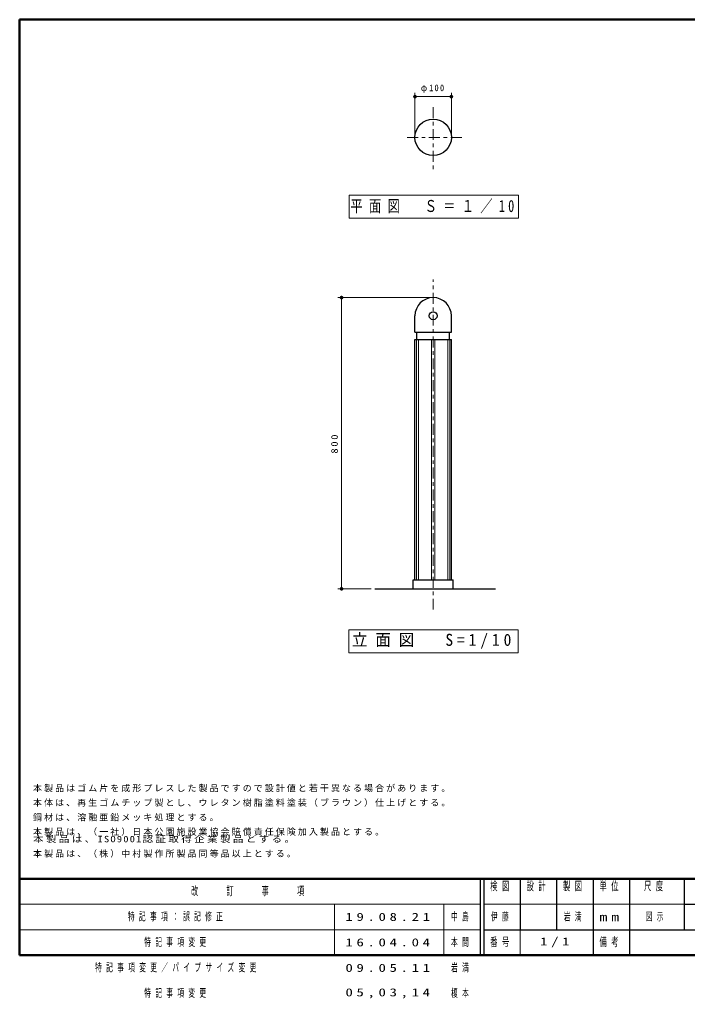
# Model space of a CAD drawing. Units: millimetres on the paper, scale 1:10. Extents: x -365 to 12, y -38 to 257.
# Drawn here: x -365 to -181.6, y -11.9 to 257 of the extents above; entities that cross this region are included whole.
import ezdxf

# ---------------------------------------------------------------- set-up
doc = ezdxf.new("R2010")
doc.units = ezdxf.units.MM
doc.linetypes.add('USER2', pattern=[6, 3, -1, 1, -1])
doc.layers.add('LY_1', color=7, linetype='Continuous', lineweight=13)
doc.layers.add('LY_2', color=7, linetype='Continuous', lineweight=13)
doc.styles.add('ＭＳ ゴシック', font='')
doc.styles.get('ＭＳ ゴシック').set_extended_font_data('MS Gothic')

# ---------------------------------------------------------------- blocks, each defined once
blk = doc.blocks.new('filled_dot')
at = {"color": 0, "linetype": 'Continuous', "lineweight": -2, "const_width": 1.25}
blk.add_lwpolyline([(-0.625, 0, 1), (0.625, 0, 1)], format="xyb", close=True, dxfattribs=at)

msp = doc.modelspace()

# ---------------------------------------------------------------- linework, layer by layer
at = {"layer": 'LY_1'}
for p, q in [((-256.41, 225.642), (-256.41, 236.834)), ((-246.41, 225.642), (-246.41, 236.834)), ((-256.41, 235.834), (-246.41, 235.834)), ((-227.956, 208.75), (-274.456, 208.75)), ((-274.456, 208.75), (-274.456, 202.45)), ((-227.956, 202.45), (-227.956, 208.75)), ((-274.456, 202.45), (-227.956, 202.45)), ((-252.41, 180.632), (-277.571, 180.632)), ((-276.571, 100.632), (-276.571, 180.632)), ((-268.452, 100.632), (-277.571, 100.632)), ((-228.036, 89.369), (-274.536, 89.369)), ((-274.536, 89.369), (-274.536, 83.069)), ((-228.036, 83.069), (-228.036, 89.369)), ((-274.536, 83.069), (-228.036, 83.069))]:
    msp.add_line(p, q, dxfattribs=at)
at = {"layer": 'LY_1', "linetype": 'USER2'}
for p, q in [((-251.41, 232.932), (-251.41, 215.108)), ((-258.564, 224.642), (-243.227, 224.642)), ((-251.41, 94.924), (-251.41, 185.632))]:
    msp.add_line(p, q, dxfattribs=at)
at = {"layer": 'LY_1', "lineweight": 25}
for p, q in [((-256.41, 171.132), (-256.41, 175.632)), ((-246.41, 171.132), (-246.41, 175.632)), ((-256.41, 171.132), (-246.41, 171.132)), ((-255.91, 169.132), (-255.91, 171.132)), ((-246.91, 169.132), (-246.91, 171.132)), ((-256.41, 169.132), (-246.41, 169.132)), ((-256.41, 103.132), (-256.41, 169.132)), ((-246.41, 103.132), (-246.41, 169.132)), ((-256.91, 103.132), (-245.91, 103.132)), ((-256.91, 100.632), (-256.91, 103.132)), ((-245.91, 100.632), (-245.91, 103.132)), ((-267.452, 100.632), (-234.291, 100.632))]:
    msp.add_line(p, q, dxfattribs=at)
at = {"layer": 'LY_1', "color": 211}
for p, q in [((-255.969, 103.132), (-255.969, 169.132)), ((-255.469, 103.132), (-255.469, 169.132)), ((-251.91, 103.132), (-251.91, 169.132)), ((-250.91, 103.132), (-250.91, 169.132)), ((-247.352, 103.132), (-247.352, 169.132)), ((-246.852, 103.132), (-246.852, 169.132))]:
    msp.add_line(p, q, dxfattribs=at)
at = {"layer": 'LY_1', "lineweight": 25}
for centre, radius in [((-251.41, 224.642), 5), ((-251.41, 175.632), 1.1)]:
    msp.add_circle(centre, radius, dxfattribs=at)
msp.add_arc((-251.41, 175.632), 5, 0, 180, dxfattribs=at)
at = {"layer": 'LY_2', "lineweight": 50}
for p, q in [((0, 257), (-365, 257)), ((-365, 257), (-365, 0)), ((-365, 21), (0, 21)), ((-365, 0), (0, 0))]:
    msp.add_line(p, q, dxfattribs=at)
at = {"layer": 'LY_2', "color": 211, "lineweight": 25}
for p, q in [((-238.5, 21), (-238.5, 0)), ((-237.5, 21), (-237.5, 0)), ((-227.5, 21), (-227.5, 7)), ((-217.5, 21), (-217.5, 7)), ((-207.5, 21), (-207.5, 0)), ((-197.5, 21), (-197.5, 7)), ((-182.5, 21), (-182.5, 7)), ((-182.5, 14), (-70, 14)), ((-237.5, 7), (0, 7))]:
    msp.add_line(p, q, dxfattribs=at)
at = {"layer": 'LY_2'}
for p, q in [((-365, 14), (-238.5, 14)), ((-278.5, 14), (-278.5, 0)), ((-248.5, 14), (-248.5, 0)), ((-237.5, 14), (-182.5, 14)), ((-365, 7), (-238.5, 7)), ((-227.5, 7), (-227.5, 0))]:
    msp.add_line(p, q, dxfattribs=at)
at = {"layer": 'LY_2', "lineweight": 25}
msp.add_line((-197.5, 7), (-197.5, 0), dxfattribs=at)

# ---------------------------------------------------------------- block references
at = {"layer": 'LY_1', "xscale": 0.4, "yscale": 0.4}
msp.add_blockref('filled_dot', (-256.41, 235.834), dxfattribs=at)
for p, rotation in [((-246.41, 235.834), 180), ((-276.571, 180.632), 270), ((-276.571, 100.632), 90)]:
    msp.add_blockref('filled_dot', p, dxfattribs=dict(at, rotation=rotation))

# ---------------------------------------------------------------- texts
at = {"layer": 'LY_1', "style": 'ＭＳ ゴシック'}
for s, insert, char_height, attachment_point in [('\\T1.33;\\W0.9;φ100', (-251.41, 236.834), 1.833, 8), ('\\T1.51;\\W0.75;平面図\u3000Ｓ＝１／10', (-251.206, 205.6), 3.299, 5), ('\\T1.5;\\W0.95;立面図\u3000S=1/10', (-251.286, 86.219), 3.299, 5), ('\\T1.23;本製品はゴム片を成形プレスした製品ですので設計値と若干異なる場合があります。', (-361.305, 44.779), 1.76, 7), ('\\T1.23;本体は、再生ゴムチップ製とし、ウレタン樹脂塗料塗装（ブラウン）仕上げとする。', (-361.305, 40.779), 1.76, 7), ('\\T1.23;鋼材は、溶融亜鉛メッキ処理とする。', (-361.305, 36.779), 1.76, 7), ('\\T1.23;本製品は、（一社）日本公園施設業協会賠償責任保険加入製品とする。', (-361.305, 32.779), 1.76, 7), ('\\T1.23;\\W1.2;本製品は、ISO9001認証取得企業製品とする。', (-361.305, 32.779), 1.76, 1), ('\\T1.23;本製品は、（株）中村製作所製品同等品以上とする。', (-361.305, 28.779), 1.76, 1), ('\\T1.64;\\W0.6;特記事項：誤記修正', (-335.25, 10.5), 2.199, 4), ('\\T1.5;\\W1.35;19.08.21', (-275.5, 10.5), 2.199, 4), ('\\T1.64;\\W0.6;中島', (-246.5, 10.5), 2.199, 4), ('\\T1.64;\\W0.6;伊藤', (-232.5, 10.5), 2.199, 5), ('\\T1.64;\\W0.6;岩満', (-212.5, 10.5), 2.199, 5), ('\\T1.64;\\W0.6;図示', (-190, 10.5), 2.199, 5), ('\\T1.64;\\W0.6;特記事項変更', (-330.75, 3.5), 2.199, 4), ('\\T1.5;\\W1.35;16.04.04', (-275.5, 3.5), 2.199, 4), ('\\T1.64;\\W0.6;本間', (-246.5, 3.5), 2.199, 4), ('\\T1.5;\\W1.35;1/1', (-217.5, 3.5), 2.199, 5), ('\\T1.64;\\W0.6;特記事項変更／パイプサイズ変更', (-344.25, -3.5), 2.199, 4), ('\\T1.5;\\W1.35;09.05.11', (-275.5, -3.5), 2.199, 4), ('\\T1.64;\\W0.6;岩満', (-246.5, -3.5), 2.199, 4), ('\\T1.64;\\W0.6;特記事項変更', (-330.75, -10.5), 2.199, 4), ('\\T1.5;\\W1.35;05,03,14', (-275.5, -10.5), 2.199, 4), ('\\T1.64;\\W0.6;榎本', (-246.5, -10.5), 2.199, 4)]:
    msp.add_mtext(s, dxfattribs=dict(at, insert=insert, char_height=char_height, attachment_point=attachment_point))
at = {"layer": 'LY_1', "insert": (-277.571, 140.632), "char_height": 1.833, "attachment_point": 8, "rotation": 90, "style": 'ＭＳ ゴシック'}
msp.add_mtext('\\T1.33;\\W1.15;800', dxfattribs=at)
at = {"layer": 'LY_2', "color": 4, "char_height": 2.346, "style": 'ＭＳ ゴシック'}
for s, insert, attachment_point in [('\\T1.64;\\W0.6;改\u3000\u3000訂\u3000\u3000事\u3000\u3000項', (-301.75, 17.5), 5), ('\\T1.64;\\W0.6;検図', (-232.5, 20.167), 2), ('\\T1.64;\\W0.6;設計', (-222.5, 20.167), 2), ('\\T1.64;\\W0.6;製図', (-212.5, 20.167), 2), ('\\T1.64;\\W0.6;単位', (-202.5, 20.167), 2), ('\\T1.64;\\W0.6;尺度', (-190.25, 20.167), 2), ('\\T1.5;\\W1.35;mm', (-202.5, 10.5), 5), ('\\T1.64;\\W0.6;番号', (-232.5, 3.5), 5), ('\\T1.64;\\W0.6;備考', (-202.5, 3.5), 5)]:
    msp.add_mtext(s, dxfattribs=dict(at, insert=insert, attachment_point=attachment_point))

doc.saveas('drawing.dxf')
